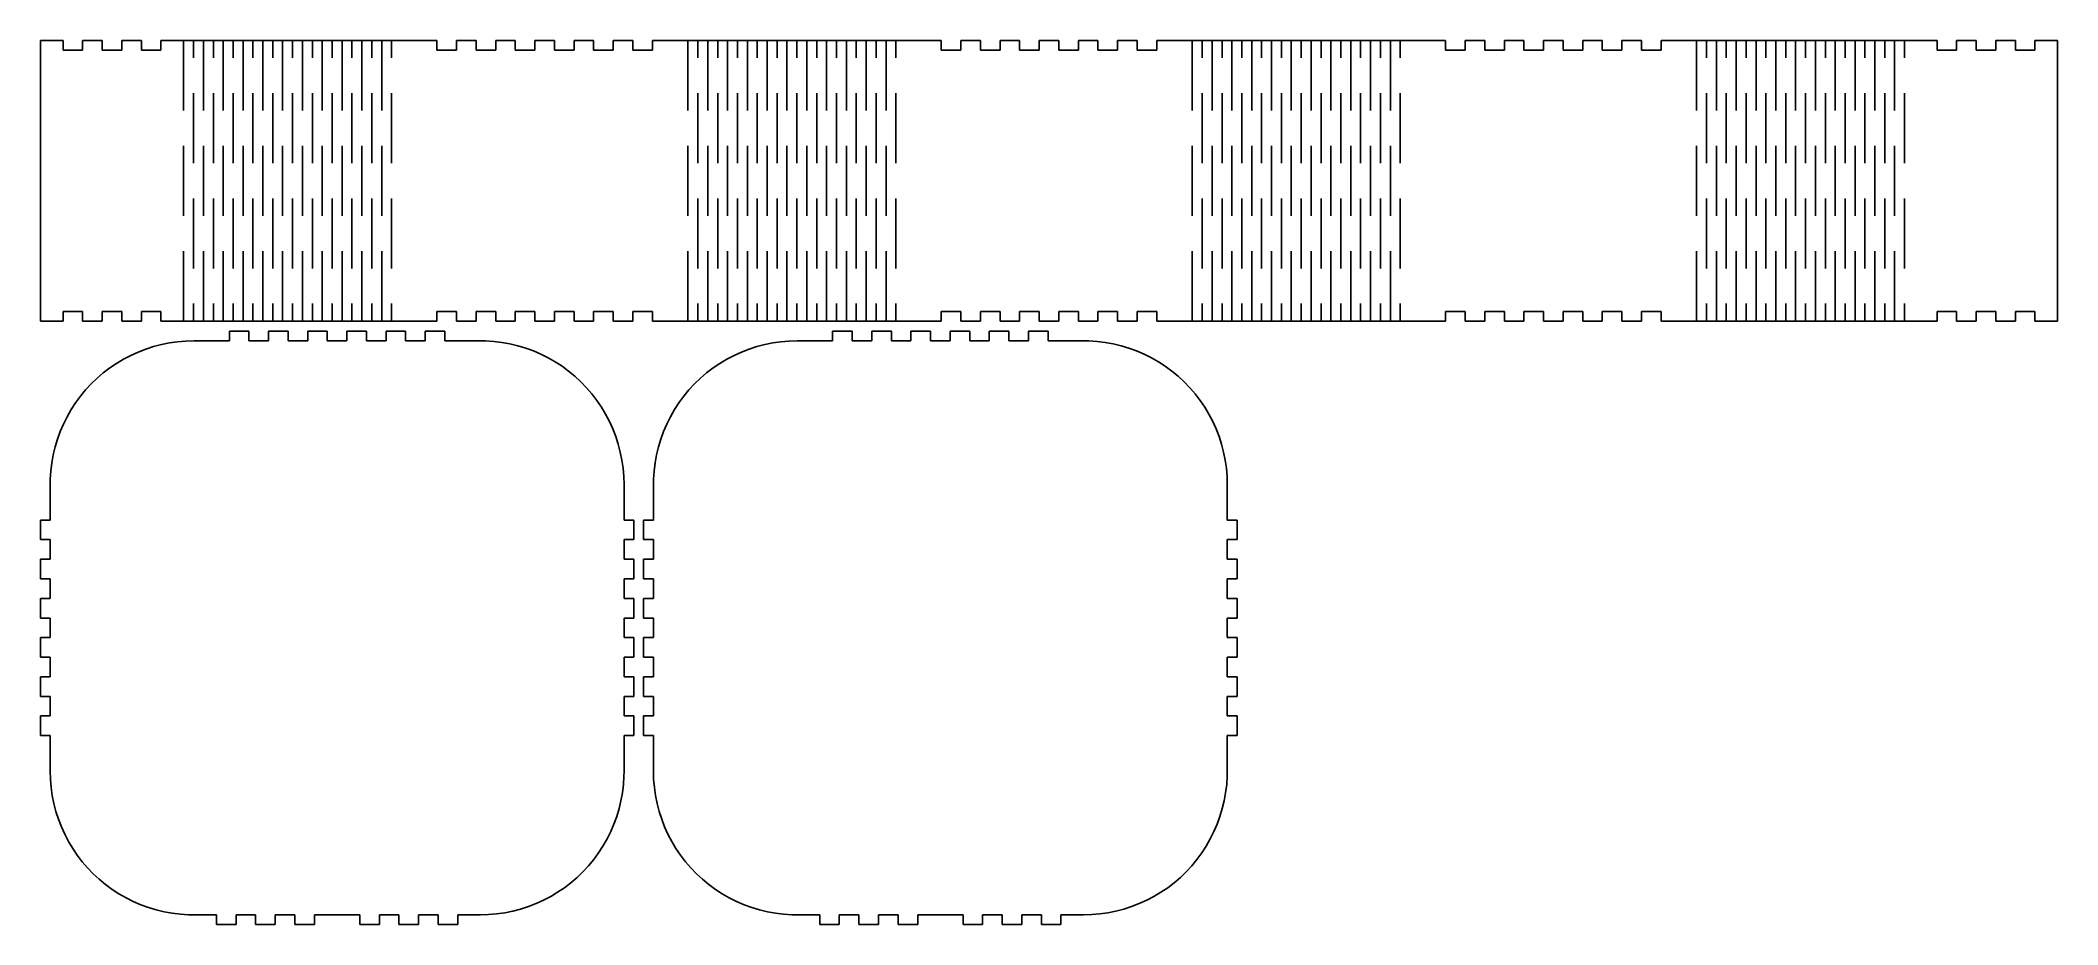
# Model space of a CAD drawing. Header units: inches. Extents: x 0 to 618, y 0 to 271.
import ezdxf

# ---------------------------------------------------------------- set-up
doc = ezdxf.new("R2010")
doc.units = ezdxf.units.IN

msp = doc.modelspace()

# ---------------------------------------------------------------- linework, layer by layer
at = {"layer": 'BOTTOM_outsideCutPath'}
for p, q in [((248.66, 181.77), (242.66, 181.77)), ((242.66, 181.77), (242.66, 178.77)), ((248.66, 178.77), (248.66, 181.77)), ((260.66, 181.77), (254.66, 181.77)), ((254.66, 181.77), (254.66, 178.77)), ((260.66, 178.77), (260.66, 181.77)), ((272.66, 181.77), (266.66, 181.77)), ((266.66, 181.77), (266.66, 178.77)), ((272.66, 178.77), (272.66, 181.77)), ((284.66, 181.77), (278.66, 181.77)), ((278.66, 181.77), (278.66, 178.77)), ((284.66, 178.77), (284.66, 181.77)), ((296.66, 181.77), (290.66, 181.77)), ((290.66, 181.77), (290.66, 178.77)), ((296.66, 178.77), (296.66, 181.77)), ((308.66, 181.77), (302.66, 181.77)), ((302.66, 181.77), (302.66, 178.77)), ((308.66, 178.77), (308.66, 181.77)), ((210.24, 173.15), (208.1, 171.86)), ((212.46, 174.31), (210.24, 173.15)), ((214.73, 175.34), (212.46, 174.31)), ((217.06, 176.24), (214.73, 175.34)), ((219.44, 177.01), (217.06, 176.24)), ((221.86, 177.64), (219.44, 177.01)), ((224.31, 178.14), (221.86, 177.64)), ((226.79, 178.49), (224.31, 178.14)), ((229.28, 178.7), (226.79, 178.49)), ((231.77, 178.77), (229.28, 178.7)), ((236.66, 178.77), (231.77, 178.77)), ((242.66, 178.77), (236.66, 178.77)), ((254.66, 178.77), (248.66, 178.77)), ((266.66, 178.77), (260.66, 178.77)), ((278.66, 178.77), (272.66, 178.77)), ((290.66, 178.77), (284.66, 178.77)), ((302.66, 178.77), (296.66, 178.77)), ((319.55, 178.77), (308.66, 178.77)), ((321.16, 178.74), (319.55, 178.77)), ((323.66, 178.58), (321.16, 178.74)), ((326.14, 178.28), (323.66, 178.58)), ((328.6, 177.83), (326.14, 178.28)), ((331.03, 177.25), (328.6, 177.83)), ((333.42, 176.53), (331.03, 177.25)), ((335.77, 175.67), (333.42, 176.53)), ((338.07, 174.69), (335.77, 175.67)), ((340.31, 173.57), (338.07, 174.69)), ((342.47, 172.33), (340.31, 173.57)), ((202.15, 167.31), (200.35, 165.57)), ((204.05, 168.94), (202.15, 167.31)), ((206.03, 170.46), (204.05, 168.94)), ((208.1, 171.86), (206.03, 170.46)), ((344.57, 170.97), (342.47, 172.33)), ((346.59, 169.49), (344.57, 170.97)), ((348.51, 167.9), (346.59, 169.49)), ((350.35, 166.2), (348.51, 167.9)), ((197.06, 161.81), (195.58, 159.8)), ((198.65, 163.74), (197.06, 161.81)), ((200.35, 165.57), (198.65, 163.74)), ((352.08, 164.4), (350.35, 166.2)), ((353.71, 162.5), (352.08, 164.4)), ((355.23, 160.52), (353.71, 162.5)), ((192.98, 155.53), (191.86, 153.29)), ((194.22, 157.7), (192.98, 155.53)), ((195.58, 159.8), (194.22, 157.7)), ((356.64, 158.45), (355.23, 160.52)), ((357.92, 156.31), (356.64, 158.45)), ((359.08, 154.09), (357.92, 156.31)), ((190.02, 148.65), (189.3, 146.26)), ((190.87, 151), (190.02, 148.65)), ((191.86, 153.29), (190.87, 151)), ((360.11, 151.82), (359.08, 154.09)), ((361.02, 149.49), (360.11, 151.82)), ((361.79, 147.11), (361.02, 149.49)), ((188.72, 143.82), (188.27, 141.36)), ((189.3, 146.26), (188.72, 143.82)), ((362.42, 144.69), (361.79, 147.11)), ((362.91, 142.24), (362.42, 144.69)), ((363.27, 139.76), (362.91, 142.24)), ((187.8, 136.39), (187.77, 134.77)), ((187.97, 138.88), (187.8, 136.39)), ((188.27, 141.36), (187.97, 138.88)), ((363.48, 137.27), (363.27, 139.76)), ((363.55, 134.77), (363.48, 137.27)), ((187.77, 134.77), (187.77, 123.89)), ((363.55, 129.89), (363.55, 134.77)), ((363.55, 123.89), (363.55, 129.89)), ((187.77, 123.89), (184.77, 123.89)), ((184.77, 123.89), (184.77, 117.89)), ((366.55, 123.89), (363.55, 123.89)), ((366.55, 117.89), (366.55, 123.89)), ((184.77, 117.89), (187.77, 117.89)), ((187.77, 117.89), (187.77, 111.89)), ((363.55, 111.89), (363.55, 117.89)), ((363.55, 117.89), (366.55, 117.89)), ((187.77, 111.89), (184.77, 111.89)), ((184.77, 111.89), (184.77, 105.89)), ((366.55, 111.89), (363.55, 111.89)), ((366.55, 105.89), (366.55, 111.89)), ((184.77, 105.89), (187.77, 105.89)), ((187.77, 105.89), (187.77, 99.89)), ((363.55, 99.89), (363.55, 105.89)), ((363.55, 105.89), (366.55, 105.89)), ((187.77, 99.89), (184.77, 99.89)), ((184.77, 99.89), (184.77, 93.89)), ((366.55, 99.89), (363.55, 99.89)), ((366.55, 93.89), (366.55, 99.89)), ((184.77, 93.89), (187.77, 93.89)), ((187.77, 93.89), (187.77, 87.89)), ((363.55, 87.89), (363.55, 93.89)), ((363.55, 93.89), (366.55, 93.89)), ((187.77, 87.89), (184.77, 87.89)), ((184.77, 87.89), (184.77, 81.89)), ((366.55, 87.89), (363.55, 87.89)), ((366.55, 81.89), (366.55, 87.89)), ((184.77, 81.89), (187.77, 81.89)), ((187.77, 81.89), (187.77, 75.89)), ((363.55, 75.89), (363.55, 81.89)), ((363.55, 81.89), (366.55, 81.89)), ((187.77, 75.89), (184.77, 75.89)), ((184.77, 75.89), (184.77, 69.89)), ((366.55, 75.89), (363.55, 75.89)), ((366.55, 69.89), (366.55, 75.89)), ((184.77, 69.89), (187.77, 69.89)), ((187.77, 69.89), (187.77, 63.89)), ((363.55, 63.89), (363.55, 69.89)), ((363.55, 69.89), (366.55, 69.89)), ((187.77, 63.89), (184.77, 63.89)), ((184.77, 63.89), (184.77, 57.89)), ((366.55, 63.89), (363.55, 63.89)), ((366.55, 57.89), (366.55, 63.89)), ((184.77, 57.89), (187.77, 57.89)), ((187.77, 57.89), (187.77, 51.89)), ((363.55, 47), (363.55, 57.89)), ((363.55, 57.89), (366.55, 57.89)), ((187.77, 51.89), (187.77, 47)), ((187.77, 47), (187.85, 44.5)), ((187.85, 44.5), (188.06, 42.01)), ((363.36, 42.89), (363.52, 45.39)), ((363.52, 45.39), (363.55, 47)), ((188.06, 42.01), (188.41, 39.54)), ((188.41, 39.54), (188.91, 37.09)), ((188.91, 37.09), (189.54, 34.67)), ((362.03, 35.52), (362.61, 37.95)), ((362.61, 37.95), (363.05, 40.41)), ((363.05, 40.41), (363.36, 42.89)), ((189.54, 34.67), (190.31, 32.29)), ((190.31, 32.29), (191.21, 29.96)), ((360.45, 30.78), (361.3, 33.13)), ((361.3, 33.13), (362.03, 35.52)), ((191.21, 29.96), (192.24, 27.68)), ((192.24, 27.68), (193.4, 25.47)), ((193.4, 25.47), (194.69, 23.32)), ((357.1, 24.07), (358.35, 26.24)), ((358.35, 26.24), (359.46, 28.48)), ((359.46, 28.48), (360.45, 30.78)), ((194.69, 23.32), (196.09, 21.26)), ((196.09, 21.26), (197.61, 19.27)), ((197.61, 19.27), (199.24, 17.38)), ((352.67, 18.04), (354.26, 19.96)), ((354.26, 19.96), (355.74, 21.98)), ((355.74, 21.98), (357.1, 24.07)), ((199.24, 17.38), (200.98, 15.58)), ((200.98, 15.58), (202.81, 13.88)), ((202.81, 13.88), (204.74, 12.29)), ((345.29, 11.32), (347.28, 12.84)), ((347.28, 12.84), (349.17, 14.47)), ((349.17, 14.47), (350.97, 16.2)), ((350.97, 16.2), (352.67, 18.04)), ((204.74, 12.29), (206.75, 10.81)), ((206.75, 10.81), (208.85, 9.44)), ((208.85, 9.44), (211.02, 8.2)), ((211.02, 8.2), (213.26, 7.09)), ((213.26, 7.09), (215.55, 6.1)), ((334.26, 5.53), (336.59, 6.43)), ((336.59, 6.43), (338.87, 7.47)), ((338.87, 7.47), (341.08, 8.63)), ((341.08, 8.63), (343.23, 9.91)), ((343.23, 9.91), (345.29, 11.32)), ((215.55, 6.1), (217.9, 5.24)), ((217.9, 5.24), (220.29, 4.52)), ((220.29, 4.52), (222.72, 3.94)), ((222.72, 3.94), (225.18, 3.5)), ((225.18, 3.5), (227.67, 3.19)), ((227.67, 3.19), (230.16, 3.03)), ((230.16, 3.03), (231.77, 3)), ((231.77, 3), (238.72, 3)), ((238.72, 3), (238.72, 0)), ((238.72, 0), (244.72, 0)), ((244.72, 0), (244.72, 3)), ((244.72, 3), (250.72, 3)), ((250.72, 3), (250.72, 0)), ((250.72, 0), (256.72, 0)), ((256.72, 0), (256.72, 3)), ((256.72, 3), (262.72, 3)), ((262.72, 3), (262.72, 0)), ((262.72, 0), (268.72, 0)), ((268.72, 0), (268.72, 3)), ((268.72, 3), (274.72, 3)), ((274.72, 3), (275.66, 3)), ((275.66, 3), (282.61, 3)), ((282.61, 3), (282.61, 0)), ((282.61, 0), (288.61, 0)), ((288.61, 0), (288.61, 3)), ((288.61, 3), (294.61, 3)), ((294.61, 3), (294.61, 0)), ((294.61, 0), (300.61, 0)), ((300.61, 0), (300.61, 3)), ((300.61, 3), (306.61, 3)), ((306.61, 3), (306.61, 0)), ((306.61, 0), (312.61, 0)), ((312.61, 0), (312.61, 3)), ((312.61, 3), (318.61, 3)), ((318.61, 3), (319.55, 3)), ((319.55, 3), (322.05, 3.07)), ((322.05, 3.07), (324.54, 3.28)), ((324.54, 3.28), (327.01, 3.64)), ((327.01, 3.64), (329.46, 4.13)), ((329.46, 4.13), (331.88, 4.76)), ((331.88, 4.76), (334.26, 5.53))]:
    msp.add_line(p, q, dxfattribs=at)
at = {"layer": 'SIDE_insideCutPath'}
for p, q in [((43.89, 249.27), (43.89, 270.77)), ((46.92, 265.4), (46.92, 270.77)), ((49.95, 249.27), (49.95, 270.77)), ((52.99, 265.4), (52.99, 270.77)), ((56.02, 249.27), (56.02, 270.77)), ((59.05, 265.4), (59.05, 270.77)), ((62.09, 249.27), (62.09, 270.77)), ((65.12, 265.4), (65.12, 270.77)), ((68.15, 249.27), (68.15, 270.77)), ((71.19, 265.4), (71.19, 270.77)), ((74.22, 249.27), (74.22, 270.77)), ((77.25, 265.4), (77.25, 270.77)), ((80.29, 249.27), (80.29, 270.77)), ((83.32, 265.4), (83.32, 270.77)), ((86.35, 249.27), (86.35, 270.77)), ((89.38, 265.4), (89.38, 270.77)), ((92.42, 249.27), (92.42, 270.77)), ((95.45, 265.4), (95.45, 270.77)), ((98.48, 249.27), (98.48, 270.77)), ((101.52, 265.4), (101.52, 270.77)), ((104.55, 249.27), (104.55, 270.77)), ((107.58, 265.4), (107.58, 270.77)), ((198.36, 249.27), (198.36, 270.77)), ((201.39, 265.4), (201.39, 270.77)), ((204.42, 249.27), (204.42, 270.77)), ((207.46, 265.4), (207.46, 270.77)), ((210.49, 249.27), (210.49, 270.77)), ((213.52, 265.4), (213.52, 270.77)), ((216.56, 249.27), (216.56, 270.77)), ((219.59, 265.4), (219.59, 270.77)), ((222.62, 249.27), (222.62, 270.77)), ((225.66, 265.4), (225.66, 270.77)), ((228.69, 249.27), (228.69, 270.77)), ((231.72, 265.4), (231.72, 270.77)), ((234.76, 249.27), (234.76, 270.77)), ((237.79, 265.4), (237.79, 270.77)), ((240.82, 249.27), (240.82, 270.77)), ((243.86, 265.4), (243.86, 270.77)), ((246.89, 249.27), (246.89, 270.77)), ((249.92, 265.4), (249.92, 270.77)), ((252.95, 249.27), (252.95, 270.77)), ((255.99, 265.4), (255.99, 270.77)), ((259.02, 249.27), (259.02, 270.77)), ((262.05, 265.4), (262.05, 270.77)), ((352.83, 249.27), (352.83, 270.77)), ((355.86, 265.4), (355.86, 270.77)), ((358.89, 249.27), (358.89, 270.77)), ((361.93, 265.4), (361.93, 270.77)), ((364.96, 249.27), (364.96, 270.77)), ((367.99, 265.4), (367.99, 270.77)), ((371.03, 249.27), (371.03, 270.77)), ((374.06, 265.4), (374.06, 270.77)), ((377.09, 249.27), (377.09, 270.77)), ((380.13, 265.4), (380.13, 270.77)), ((383.16, 249.27), (383.16, 270.77)), ((386.19, 265.4), (386.19, 270.77)), ((389.23, 249.27), (389.23, 270.77)), ((392.26, 265.4), (392.26, 270.77)), ((395.29, 249.27), (395.29, 270.77)), ((398.33, 265.4), (398.33, 270.77)), ((401.36, 249.27), (401.36, 270.77)), ((404.39, 265.4), (404.39, 270.77)), ((407.43, 249.27), (407.43, 270.77)), ((410.46, 265.4), (410.46, 270.77)), ((413.49, 249.27), (413.49, 270.77)), ((416.52, 265.4), (416.52, 270.77)), ((507.3, 249.27), (507.3, 270.77)), ((510.33, 265.4), (510.33, 270.77)), ((513.37, 249.27), (513.37, 270.77)), ((516.4, 265.4), (516.4, 270.77)), ((519.43, 249.27), (519.43, 270.77)), ((522.46, 265.4), (522.46, 270.77)), ((525.5, 249.27), (525.5, 270.77)), ((528.53, 265.4), (528.53, 270.77)), ((531.56, 249.27), (531.56, 270.77)), ((534.6, 265.4), (534.6, 270.77)), ((537.63, 249.27), (537.63, 270.77)), ((540.66, 265.4), (540.66, 270.77)), ((543.7, 249.27), (543.7, 270.77)), ((546.73, 265.4), (546.73, 270.77)), ((549.76, 249.27), (549.76, 270.77)), ((552.8, 265.4), (552.8, 270.77)), ((555.83, 249.27), (555.83, 270.77)), ((558.86, 265.4), (558.86, 270.77)), ((561.9, 249.27), (561.9, 270.77)), ((564.93, 265.4), (564.93, 270.77)), ((567.96, 249.27), (567.96, 270.77)), ((571, 265.4), (571, 270.77)), ((46.92, 233.15), (46.92, 254.65)), ((52.99, 233.15), (52.99, 254.65)), ((59.05, 233.15), (59.05, 254.65)), ((65.12, 233.15), (65.12, 254.65)), ((71.19, 233.15), (71.19, 254.65)), ((77.25, 233.15), (77.25, 254.65)), ((83.32, 233.15), (83.32, 254.65)), ((89.38, 233.15), (89.38, 254.65)), ((95.45, 233.15), (95.45, 254.65)), ((101.52, 233.15), (101.52, 254.65)), ((107.58, 233.15), (107.58, 254.65)), ((201.39, 233.15), (201.39, 254.65)), ((207.46, 233.15), (207.46, 254.65)), ((213.52, 233.15), (213.52, 254.65)), ((219.59, 233.15), (219.59, 254.65)), ((225.66, 233.15), (225.66, 254.65)), ((231.72, 233.15), (231.72, 254.65)), ((237.79, 233.15), (237.79, 254.65)), ((243.86, 233.15), (243.86, 254.65)), ((249.92, 233.15), (249.92, 254.65)), ((255.99, 233.15), (255.99, 254.65)), ((262.05, 233.15), (262.05, 254.65)), ((355.86, 233.15), (355.86, 254.65)), ((361.93, 233.15), (361.93, 254.65)), ((367.99, 233.15), (367.99, 254.65)), ((374.06, 233.15), (374.06, 254.65)), ((380.13, 233.15), (380.13, 254.65)), ((386.19, 233.15), (386.19, 254.65)), ((392.26, 233.15), (392.26, 254.65)), ((398.33, 233.15), (398.33, 254.65)), ((404.39, 233.15), (404.39, 254.65)), ((410.46, 233.15), (410.46, 254.65)), ((416.52, 233.15), (416.52, 254.65)), ((510.33, 233.15), (510.33, 254.65)), ((516.4, 233.15), (516.4, 254.65)), ((522.46, 233.15), (522.46, 254.65)), ((528.53, 233.15), (528.53, 254.65)), ((534.6, 233.15), (534.6, 254.65)), ((540.66, 233.15), (540.66, 254.65)), ((546.73, 233.15), (546.73, 254.65)), ((552.8, 233.15), (552.8, 254.65)), ((558.86, 233.15), (558.86, 254.65)), ((564.93, 233.15), (564.93, 254.65)), ((571, 233.15), (571, 254.65)), ((43.89, 217.02), (43.89, 238.52)), ((49.95, 217.02), (49.95, 238.52)), ((56.02, 217.02), (56.02, 238.52)), ((62.09, 217.02), (62.09, 238.52)), ((68.15, 217.02), (68.15, 238.52)), ((74.22, 217.02), (74.22, 238.52)), ((80.29, 217.02), (80.29, 238.52)), ((86.35, 217.02), (86.35, 238.52)), ((92.42, 217.02), (92.42, 238.52)), ((98.48, 217.02), (98.48, 238.52)), ((104.55, 217.02), (104.55, 238.52)), ((198.36, 217.02), (198.36, 238.52)), ((204.42, 217.02), (204.42, 238.52)), ((210.49, 217.02), (210.49, 238.52)), ((216.56, 217.02), (216.56, 238.52)), ((222.62, 217.02), (222.62, 238.52)), ((228.69, 217.02), (228.69, 238.52)), ((234.76, 217.02), (234.76, 238.52)), ((240.82, 217.02), (240.82, 238.52)), ((246.89, 217.02), (246.89, 238.52)), ((252.95, 217.02), (252.95, 238.52)), ((259.02, 217.02), (259.02, 238.52)), ((352.83, 217.02), (352.83, 238.52)), ((358.89, 217.02), (358.89, 238.52)), ((364.96, 217.02), (364.96, 238.52)), ((371.03, 217.02), (371.03, 238.52)), ((377.09, 217.02), (377.09, 238.52)), ((383.16, 217.02), (383.16, 238.52)), ((389.23, 217.02), (389.23, 238.52)), ((395.29, 217.02), (395.29, 238.52)), ((401.36, 217.02), (401.36, 238.52)), ((407.43, 217.02), (407.43, 238.52)), ((413.49, 217.02), (413.49, 238.52)), ((507.3, 217.02), (507.3, 238.52)), ((513.37, 217.02), (513.37, 238.52)), ((519.43, 217.02), (519.43, 238.52)), ((525.5, 217.02), (525.5, 238.52)), ((531.56, 217.02), (531.56, 238.52)), ((537.63, 217.02), (537.63, 238.52)), ((543.7, 217.02), (543.7, 238.52)), ((549.76, 217.02), (549.76, 238.52)), ((555.83, 217.02), (555.83, 238.52)), ((561.9, 217.02), (561.9, 238.52)), ((567.96, 217.02), (567.96, 238.52)), ((46.92, 200.9), (46.92, 222.4)), ((52.99, 200.9), (52.99, 222.4)), ((59.05, 200.9), (59.05, 222.4)), ((65.12, 200.9), (65.12, 222.4)), ((71.19, 200.9), (71.19, 222.4)), ((77.25, 200.9), (77.25, 222.4)), ((83.32, 200.9), (83.32, 222.4)), ((89.38, 200.9), (89.38, 222.4)), ((95.45, 200.9), (95.45, 222.4)), ((101.52, 200.9), (101.52, 222.4)), ((107.58, 200.9), (107.58, 222.4)), ((201.39, 200.9), (201.39, 222.4)), ((207.46, 200.9), (207.46, 222.4)), ((213.52, 200.9), (213.52, 222.4)), ((219.59, 200.9), (219.59, 222.4)), ((225.66, 200.9), (225.66, 222.4)), ((231.72, 200.9), (231.72, 222.4)), ((237.79, 200.9), (237.79, 222.4)), ((243.86, 200.9), (243.86, 222.4)), ((249.92, 200.9), (249.92, 222.4)), ((255.99, 200.9), (255.99, 222.4)), ((262.05, 200.9), (262.05, 222.4)), ((355.86, 200.9), (355.86, 222.4)), ((361.93, 200.9), (361.93, 222.4)), ((367.99, 200.9), (367.99, 222.4)), ((374.06, 200.9), (374.06, 222.4)), ((380.13, 200.9), (380.13, 222.4)), ((386.19, 200.9), (386.19, 222.4)), ((392.26, 200.9), (392.26, 222.4)), ((398.33, 200.9), (398.33, 222.4)), ((404.39, 200.9), (404.39, 222.4)), ((410.46, 200.9), (410.46, 222.4)), ((416.52, 200.9), (416.52, 222.4)), ((510.33, 200.9), (510.33, 222.4)), ((516.4, 200.9), (516.4, 222.4)), ((522.46, 200.9), (522.46, 222.4)), ((528.53, 200.9), (528.53, 222.4)), ((534.6, 200.9), (534.6, 222.4)), ((540.66, 200.9), (540.66, 222.4)), ((546.73, 200.9), (546.73, 222.4)), ((552.8, 200.9), (552.8, 222.4)), ((558.86, 200.9), (558.86, 222.4)), ((564.93, 200.9), (564.93, 222.4)), ((571, 200.9), (571, 222.4)), ((43.89, 184.77), (43.89, 206.27)), ((49.95, 184.77), (49.95, 206.27)), ((56.02, 184.77), (56.02, 206.27)), ((62.09, 184.77), (62.09, 206.27)), ((68.15, 184.77), (68.15, 206.27)), ((74.22, 184.77), (74.22, 206.27)), ((80.29, 184.77), (80.29, 206.27)), ((86.35, 184.77), (86.35, 206.27)), ((92.42, 184.77), (92.42, 206.27)), ((98.48, 184.77), (98.48, 206.27)), ((104.55, 184.77), (104.55, 206.27)), ((198.36, 184.77), (198.36, 206.27)), ((204.42, 184.77), (204.42, 206.27)), ((210.49, 184.77), (210.49, 206.27)), ((216.56, 184.77), (216.56, 206.27)), ((222.62, 184.77), (222.62, 206.27)), ((228.69, 184.77), (228.69, 206.27)), ((234.76, 184.77), (234.76, 206.27)), ((240.82, 184.77), (240.82, 206.27)), ((246.89, 184.77), (246.89, 206.27)), ((252.95, 184.77), (252.95, 206.27)), ((259.02, 184.77), (259.02, 206.27)), ((352.83, 184.77), (352.83, 206.27)), ((358.89, 184.77), (358.89, 206.27)), ((364.96, 184.77), (364.96, 206.27)), ((371.03, 184.77), (371.03, 206.27)), ((377.09, 184.77), (377.09, 206.27)), ((383.16, 184.77), (383.16, 206.27)), ((389.23, 184.77), (389.23, 206.27)), ((395.29, 184.77), (395.29, 206.27)), ((401.36, 184.77), (401.36, 206.27)), ((407.43, 184.77), (407.43, 206.27)), ((413.49, 184.77), (413.49, 206.27)), ((507.3, 184.77), (507.3, 206.27)), ((513.37, 184.77), (513.37, 206.27)), ((519.43, 184.77), (519.43, 206.27)), ((525.5, 184.77), (525.5, 206.27)), ((531.56, 184.77), (531.56, 206.27)), ((537.63, 184.77), (537.63, 206.27)), ((543.7, 184.77), (543.7, 206.27)), ((549.76, 184.77), (549.76, 206.27)), ((555.83, 184.77), (555.83, 206.27)), ((561.9, 184.77), (561.9, 206.27)), ((567.96, 184.77), (567.96, 206.27)), ((46.92, 184.77), (46.92, 190.15)), ((52.99, 184.77), (52.99, 190.15)), ((59.05, 184.77), (59.05, 190.15)), ((65.12, 184.77), (65.12, 190.15)), ((71.19, 184.77), (71.19, 190.15)), ((77.25, 184.77), (77.25, 190.15)), ((83.32, 184.77), (83.32, 190.15)), ((89.38, 184.77), (89.38, 190.15)), ((95.45, 184.77), (95.45, 190.15)), ((101.52, 184.77), (101.52, 190.15)), ((107.58, 184.77), (107.58, 190.15)), ((201.39, 184.77), (201.39, 190.15)), ((207.46, 184.77), (207.46, 190.15)), ((213.52, 184.77), (213.52, 190.15)), ((219.59, 184.77), (219.59, 190.15)), ((225.66, 184.77), (225.66, 190.15)), ((231.72, 184.77), (231.72, 190.15)), ((237.79, 184.77), (237.79, 190.15)), ((243.86, 184.77), (243.86, 190.15)), ((249.92, 184.77), (249.92, 190.15)), ((255.99, 184.77), (255.99, 190.15)), ((262.05, 184.77), (262.05, 190.15)), ((355.86, 184.77), (355.86, 190.15)), ((361.93, 184.77), (361.93, 190.15)), ((367.99, 184.77), (367.99, 190.15)), ((374.06, 184.77), (374.06, 190.15)), ((380.13, 184.77), (380.13, 190.15)), ((386.19, 184.77), (386.19, 190.15)), ((392.26, 184.77), (392.26, 190.15)), ((398.33, 184.77), (398.33, 190.15)), ((404.39, 184.77), (404.39, 190.15)), ((410.46, 184.77), (410.46, 190.15)), ((416.52, 184.77), (416.52, 190.15)), ((510.33, 184.77), (510.33, 190.15)), ((516.4, 184.77), (516.4, 190.15)), ((522.46, 184.77), (522.46, 190.15)), ((528.53, 184.77), (528.53, 190.15)), ((534.6, 184.77), (534.6, 190.15)), ((540.66, 184.77), (540.66, 190.15)), ((546.73, 184.77), (546.73, 190.15)), ((552.8, 184.77), (552.8, 190.15)), ((558.86, 184.77), (558.86, 190.15)), ((564.93, 184.77), (564.93, 190.15)), ((571, 184.77), (571, 190.15))]:
    msp.add_line(p, q, dxfattribs=at)
at = {"layer": 'SIDE_outsideCutPath'}
for p, q in [((0, 270.77), (0, 184.77)), ((0.94, 270.77), (0, 270.77)), ((6.94, 270.77), (0.94, 270.77)), ((6.94, 267.77), (6.94, 270.77)), ((12.94, 267.77), (6.94, 267.77)), ((18.94, 270.77), (12.94, 270.77)), ((12.94, 270.77), (12.94, 267.77)), ((18.94, 267.77), (18.94, 270.77)), ((24.94, 267.77), (18.94, 267.77)), ((30.94, 270.77), (24.94, 270.77)), ((24.94, 270.77), (24.94, 267.77)), ((30.94, 267.77), (30.94, 270.77)), ((36.94, 267.77), (30.94, 267.77)), ((43.89, 270.77), (36.94, 270.77)), ((36.94, 270.77), (36.94, 267.77)), ((110.58, 270.77), (43.89, 270.77)), ((115.47, 270.77), (110.58, 270.77)), ((121.47, 270.77), (115.47, 270.77)), ((121.47, 267.77), (121.47, 270.77)), ((127.47, 267.77), (121.47, 267.77)), ((133.47, 270.77), (127.47, 270.77)), ((127.47, 270.77), (127.47, 267.77)), ((133.47, 267.77), (133.47, 270.77)), ((139.47, 267.77), (133.47, 267.77)), ((145.47, 270.77), (139.47, 270.77)), ((139.47, 270.77), (139.47, 267.77)), ((145.47, 267.77), (145.47, 270.77)), ((151.47, 267.77), (145.47, 267.77)), ((157.47, 270.77), (151.47, 270.77)), ((151.47, 270.77), (151.47, 267.77)), ((157.47, 267.77), (157.47, 270.77)), ((163.47, 267.77), (157.47, 267.77)), ((169.47, 270.77), (163.47, 270.77)), ((163.47, 270.77), (163.47, 267.77)), ((169.47, 267.77), (169.47, 270.77)), ((175.47, 267.77), (169.47, 267.77)), ((181.47, 270.77), (175.47, 270.77)), ((175.47, 270.77), (175.47, 267.77)), ((181.47, 267.77), (181.47, 270.77)), ((187.47, 267.77), (181.47, 267.77)), ((198.36, 270.77), (187.47, 270.77)), ((187.47, 270.77), (187.47, 267.77)), ((265.05, 270.77), (198.36, 270.77)), ((269.94, 270.77), (265.05, 270.77)), ((275.94, 270.77), (269.94, 270.77)), ((275.94, 267.77), (275.94, 270.77)), ((281.94, 267.77), (275.94, 267.77)), ((287.94, 270.77), (281.94, 270.77)), ((281.94, 270.77), (281.94, 267.77)), ((287.94, 267.77), (287.94, 270.77)), ((293.94, 267.77), (287.94, 267.77)), ((299.94, 270.77), (293.94, 270.77)), ((293.94, 270.77), (293.94, 267.77)), ((299.94, 267.77), (299.94, 270.77)), ((305.94, 267.77), (299.94, 267.77)), ((311.94, 270.77), (305.94, 270.77)), ((305.94, 270.77), (305.94, 267.77)), ((311.94, 267.77), (311.94, 270.77)), ((317.94, 267.77), (311.94, 267.77)), ((323.94, 270.77), (317.94, 270.77)), ((317.94, 270.77), (317.94, 267.77)), ((323.94, 267.77), (323.94, 270.77)), ((329.94, 267.77), (323.94, 267.77)), ((335.94, 270.77), (329.94, 270.77)), ((329.94, 270.77), (329.94, 267.77)), ((335.94, 267.77), (335.94, 270.77)), ((341.94, 267.77), (335.94, 267.77)), ((352.83, 270.77), (341.94, 270.77)), ((341.94, 270.77), (341.94, 267.77)), ((419.52, 270.77), (352.83, 270.77)), ((424.41, 270.77), (419.52, 270.77)), ((430.41, 270.77), (424.41, 270.77)), ((430.41, 267.77), (430.41, 270.77)), ((436.41, 267.77), (430.41, 267.77)), ((442.41, 270.77), (436.41, 270.77)), ((436.41, 270.77), (436.41, 267.77)), ((442.41, 267.77), (442.41, 270.77)), ((448.41, 267.77), (442.41, 267.77)), ((454.41, 270.77), (448.41, 270.77)), ((448.41, 270.77), (448.41, 267.77)), ((454.41, 267.77), (454.41, 270.77)), ((460.41, 267.77), (454.41, 267.77)), ((466.41, 270.77), (460.41, 270.77)), ((460.41, 270.77), (460.41, 267.77)), ((466.41, 267.77), (466.41, 270.77)), ((472.41, 267.77), (466.41, 267.77)), ((478.41, 270.77), (472.41, 270.77)), ((472.41, 270.77), (472.41, 267.77)), ((478.41, 267.77), (478.41, 270.77)), ((484.41, 267.77), (478.41, 267.77)), ((490.41, 270.77), (484.41, 270.77)), ((484.41, 270.77), (484.41, 267.77)), ((490.41, 267.77), (490.41, 270.77)), ((496.41, 267.77), (490.41, 267.77)), ((507.3, 270.77), (496.41, 270.77)), ((496.41, 270.77), (496.41, 267.77)), ((574, 270.77), (507.3, 270.77)), ((574.94, 270.77), (574, 270.77)), ((580.94, 270.77), (574.94, 270.77)), ((580.94, 267.77), (580.94, 270.77)), ((586.94, 267.77), (580.94, 267.77)), ((592.94, 270.77), (586.94, 270.77)), ((586.94, 270.77), (586.94, 267.77)), ((592.94, 267.77), (592.94, 270.77)), ((598.94, 267.77), (592.94, 267.77)), ((604.94, 270.77), (598.94, 270.77)), ((598.94, 270.77), (598.94, 267.77)), ((604.94, 267.77), (604.94, 270.77)), ((610.94, 267.77), (604.94, 267.77)), ((617.88, 270.77), (610.94, 270.77)), ((610.94, 270.77), (610.94, 267.77)), ((617.88, 184.77), (617.88, 270.77)), ((6.94, 184.77), (6.94, 187.77)), ((6.94, 187.77), (12.94, 187.77)), ((12.94, 187.77), (12.94, 184.77)), ((18.94, 184.77), (18.94, 187.77)), ((18.94, 187.77), (24.94, 187.77)), ((24.94, 187.77), (24.94, 184.77)), ((30.94, 184.77), (30.94, 187.77)), ((30.94, 187.77), (36.94, 187.77)), ((36.94, 187.77), (36.94, 184.77)), ((121.47, 184.77), (121.47, 187.77)), ((121.47, 187.77), (127.47, 187.77)), ((127.47, 187.77), (127.47, 184.77)), ((133.47, 184.77), (133.47, 187.77)), ((133.47, 187.77), (139.47, 187.77)), ((139.47, 187.77), (139.47, 184.77)), ((145.47, 184.77), (145.47, 187.77)), ((145.47, 187.77), (151.47, 187.77)), ((151.47, 187.77), (151.47, 184.77)), ((157.47, 184.77), (157.47, 187.77)), ((157.47, 187.77), (163.47, 187.77)), ((163.47, 187.77), (163.47, 184.77)), ((169.47, 184.77), (169.47, 187.77)), ((169.47, 187.77), (175.47, 187.77)), ((175.47, 187.77), (175.47, 184.77)), ((181.47, 184.77), (181.47, 187.77)), ((181.47, 187.77), (187.47, 187.77)), ((187.47, 187.77), (187.47, 184.77)), ((275.94, 184.77), (275.94, 187.77)), ((275.94, 187.77), (281.94, 187.77)), ((281.94, 187.77), (281.94, 184.77)), ((287.94, 184.77), (287.94, 187.77)), ((287.94, 187.77), (293.94, 187.77)), ((293.94, 187.77), (293.94, 184.77)), ((299.94, 184.77), (299.94, 187.77)), ((299.94, 187.77), (305.94, 187.77)), ((305.94, 187.77), (305.94, 184.77)), ((311.94, 184.77), (311.94, 187.77)), ((311.94, 187.77), (317.94, 187.77)), ((317.94, 187.77), (317.94, 184.77)), ((323.94, 184.77), (323.94, 187.77)), ((323.94, 187.77), (329.94, 187.77)), ((329.94, 187.77), (329.94, 184.77)), ((335.94, 184.77), (335.94, 187.77)), ((335.94, 187.77), (341.94, 187.77)), ((341.94, 187.77), (341.94, 184.77)), ((430.41, 184.77), (430.41, 187.77)), ((430.41, 187.77), (436.41, 187.77)), ((436.41, 187.77), (436.41, 184.77)), ((442.41, 184.77), (442.41, 187.77)), ((442.41, 187.77), (448.41, 187.77)), ((448.41, 187.77), (448.41, 184.77)), ((454.41, 184.77), (454.41, 187.77)), ((454.41, 187.77), (460.41, 187.77)), ((460.41, 187.77), (460.41, 184.77)), ((466.41, 184.77), (466.41, 187.77)), ((466.41, 187.77), (472.41, 187.77)), ((472.41, 187.77), (472.41, 184.77)), ((478.41, 184.77), (478.41, 187.77)), ((478.41, 187.77), (484.41, 187.77)), ((484.41, 187.77), (484.41, 184.77)), ((490.41, 184.77), (490.41, 187.77)), ((490.41, 187.77), (496.41, 187.77)), ((496.41, 187.77), (496.41, 184.77)), ((580.94, 184.77), (580.94, 187.77)), ((580.94, 187.77), (586.94, 187.77)), ((586.94, 187.77), (586.94, 184.77)), ((592.94, 184.77), (592.94, 187.77)), ((592.94, 187.77), (598.94, 187.77)), ((598.94, 187.77), (598.94, 184.77)), ((604.94, 184.77), (604.94, 187.77)), ((604.94, 187.77), (610.94, 187.77)), ((610.94, 187.77), (610.94, 184.77)), ((0, 184.77), (6.94, 184.77)), ((12.94, 184.77), (18.94, 184.77)), ((24.94, 184.77), (30.94, 184.77)), ((36.94, 184.77), (42.94, 184.77)), ((42.94, 184.77), (43.89, 184.77)), ((43.89, 184.77), (110.58, 184.77)), ((110.58, 184.77), (121.47, 184.77)), ((127.47, 184.77), (133.47, 184.77)), ((139.47, 184.77), (145.47, 184.77)), ((151.47, 184.77), (157.47, 184.77)), ((163.47, 184.77), (169.47, 184.77)), ((175.47, 184.77), (181.47, 184.77)), ((187.47, 184.77), (193.47, 184.77)), ((193.47, 184.77), (198.36, 184.77)), ((198.36, 184.77), (265.05, 184.77)), ((265.05, 184.77), (275.94, 184.77)), ((281.94, 184.77), (287.94, 184.77)), ((293.94, 184.77), (299.94, 184.77)), ((305.94, 184.77), (311.94, 184.77)), ((317.94, 184.77), (323.94, 184.77)), ((329.94, 184.77), (335.94, 184.77)), ((341.94, 184.77), (347.94, 184.77)), ((347.94, 184.77), (352.83, 184.77)), ((352.83, 184.77), (419.52, 184.77)), ((419.52, 184.77), (430.41, 184.77)), ((436.41, 184.77), (442.41, 184.77)), ((448.41, 184.77), (454.41, 184.77)), ((460.41, 184.77), (466.41, 184.77)), ((472.41, 184.77), (478.41, 184.77)), ((484.41, 184.77), (490.41, 184.77)), ((496.41, 184.77), (502.41, 184.77)), ((502.41, 184.77), (507.3, 184.77)), ((507.3, 184.77), (574, 184.77)), ((574, 184.77), (580.94, 184.77)), ((586.94, 184.77), (592.94, 184.77)), ((598.94, 184.77), (604.94, 184.77)), ((610.94, 184.77), (616.94, 184.77)), ((616.94, 184.77), (617.88, 184.77))]:
    msp.add_line(p, q, dxfattribs=at)
at = {"layer": 'TOP_outsideCutPath'}
for p, q in [((63.89, 181.77), (57.89, 181.77)), ((57.89, 181.77), (57.89, 178.77)), ((63.89, 178.77), (63.89, 181.77)), ((75.89, 181.77), (69.89, 181.77)), ((69.89, 181.77), (69.89, 178.77)), ((75.89, 178.77), (75.89, 181.77)), ((87.89, 181.77), (81.89, 181.77)), ((81.89, 181.77), (81.89, 178.77)), ((87.89, 178.77), (87.89, 181.77)), ((99.89, 181.77), (93.89, 181.77)), ((93.89, 181.77), (93.89, 178.77)), ((99.89, 178.77), (99.89, 181.77)), ((111.89, 181.77), (105.89, 181.77)), ((105.89, 181.77), (105.89, 178.77)), ((111.89, 178.77), (111.89, 181.77)), ((123.89, 181.77), (117.89, 181.77)), ((117.89, 181.77), (117.89, 178.77)), ((123.89, 178.77), (123.89, 181.77)), ((25.47, 173.15), (23.32, 171.86)), ((27.68, 174.31), (25.47, 173.15)), ((29.96, 175.34), (27.68, 174.31)), ((32.29, 176.24), (29.96, 175.34)), ((34.67, 177.01), (32.29, 176.24)), ((37.09, 177.64), (34.67, 177.01)), ((39.54, 178.14), (37.09, 177.64)), ((42.01, 178.49), (39.54, 178.14)), ((44.5, 178.7), (42.01, 178.49)), ((47, 178.77), (44.5, 178.7)), ((51.89, 178.77), (47, 178.77)), ((57.89, 178.77), (51.89, 178.77)), ((69.89, 178.77), (63.89, 178.77)), ((81.89, 178.77), (75.89, 178.77)), ((93.89, 178.77), (87.89, 178.77)), ((105.89, 178.77), (99.89, 178.77)), ((117.89, 178.77), (111.89, 178.77)), ((134.77, 178.77), (123.89, 178.77)), ((136.39, 178.74), (134.77, 178.77)), ((138.88, 178.58), (136.39, 178.74)), ((141.36, 178.28), (138.88, 178.58)), ((143.82, 177.83), (141.36, 178.28)), ((146.26, 177.25), (143.82, 177.83)), ((148.65, 176.53), (146.26, 177.25)), ((151, 175.67), (148.65, 176.53)), ((153.29, 174.69), (151, 175.67)), ((155.53, 173.57), (153.29, 174.69)), ((157.7, 172.33), (155.53, 173.57)), ((17.38, 167.31), (15.58, 165.57)), ((19.27, 168.94), (17.38, 167.31)), ((21.26, 170.46), (19.27, 168.94)), ((23.32, 171.86), (21.26, 170.46)), ((159.8, 170.97), (157.7, 172.33)), ((161.81, 169.49), (159.8, 170.97)), ((163.74, 167.9), (161.81, 169.49)), ((165.57, 166.2), (163.74, 167.9)), ((12.29, 161.81), (10.81, 159.8)), ((13.88, 163.74), (12.29, 161.81)), ((15.58, 165.57), (13.88, 163.74)), ((167.31, 164.4), (165.57, 166.2)), ((168.94, 162.5), (167.31, 164.4)), ((170.46, 160.52), (168.94, 162.5)), ((8.2, 155.53), (7.09, 153.29)), ((9.44, 157.7), (8.2, 155.53)), ((10.81, 159.8), (9.44, 157.7)), ((171.86, 158.45), (170.46, 160.52)), ((173.15, 156.31), (171.86, 158.45)), ((174.31, 154.09), (173.15, 156.31)), ((5.24, 148.65), (4.52, 146.26)), ((6.1, 151), (5.24, 148.65)), ((7.09, 153.29), (6.1, 151)), ((175.34, 151.82), (174.31, 154.09)), ((176.24, 149.49), (175.34, 151.82)), ((177.01, 147.11), (176.24, 149.49)), ((3.94, 143.82), (3.5, 141.36)), ((4.52, 146.26), (3.94, 143.82)), ((177.64, 144.69), (177.01, 147.11)), ((178.14, 142.24), (177.64, 144.69)), ((178.49, 139.76), (178.14, 142.24)), ((3.03, 136.39), (3, 134.77)), ((3.19, 138.88), (3.03, 136.39)), ((3.5, 141.36), (3.19, 138.88)), ((178.7, 137.27), (178.49, 139.76)), ((178.77, 134.77), (178.7, 137.27)), ((3, 134.77), (3, 123.89)), ((178.77, 129.89), (178.77, 134.77)), ((178.77, 123.89), (178.77, 129.89)), ((3, 123.89), (0, 123.89)), ((0, 123.89), (0, 117.89)), ((181.77, 123.89), (178.77, 123.89)), ((181.77, 117.89), (181.77, 123.89)), ((0, 117.89), (3, 117.89)), ((3, 117.89), (3, 111.89)), ((178.77, 111.89), (178.77, 117.89)), ((178.77, 117.89), (181.77, 117.89)), ((3, 111.89), (0, 111.89)), ((0, 111.89), (0, 105.89)), ((181.77, 111.89), (178.77, 111.89)), ((181.77, 105.89), (181.77, 111.89)), ((0, 105.89), (3, 105.89)), ((3, 105.89), (3, 99.89)), ((178.77, 99.89), (178.77, 105.89)), ((178.77, 105.89), (181.77, 105.89)), ((3, 99.89), (0, 99.89)), ((0, 99.89), (0, 93.89)), ((181.77, 99.89), (178.77, 99.89)), ((181.77, 93.89), (181.77, 99.89)), ((0, 93.89), (3, 93.89)), ((3, 93.89), (3, 87.89)), ((178.77, 87.89), (178.77, 93.89)), ((178.77, 93.89), (181.77, 93.89)), ((3, 87.89), (0, 87.89)), ((0, 87.89), (0, 81.89)), ((181.77, 87.89), (178.77, 87.89)), ((181.77, 81.89), (181.77, 87.89)), ((0, 81.89), (3, 81.89)), ((3, 81.89), (3, 75.89)), ((178.77, 75.89), (178.77, 81.89)), ((178.77, 81.89), (181.77, 81.89)), ((3, 75.89), (0, 75.89)), ((0, 75.89), (0, 69.89)), ((181.77, 75.89), (178.77, 75.89)), ((181.77, 69.89), (181.77, 75.89)), ((0, 69.89), (3, 69.89)), ((3, 69.89), (3, 63.89)), ((178.77, 63.89), (178.77, 69.89)), ((178.77, 69.89), (181.77, 69.89)), ((3, 63.89), (0, 63.89)), ((0, 63.89), (0, 57.89)), ((181.77, 63.89), (178.77, 63.89)), ((181.77, 57.89), (181.77, 63.89)), ((0, 57.89), (3, 57.89)), ((3, 57.89), (3, 51.89)), ((178.77, 47), (178.77, 57.89)), ((178.77, 57.89), (181.77, 57.89)), ((3, 51.89), (3, 47)), ((3, 47), (3.07, 44.5)), ((3.07, 44.5), (3.28, 42.01)), ((178.58, 42.89), (178.74, 45.39)), ((178.74, 45.39), (178.77, 47)), ((3.28, 42.01), (3.64, 39.54)), ((3.64, 39.54), (4.13, 37.09)), ((4.13, 37.09), (4.76, 34.67)), ((177.25, 35.52), (177.83, 37.95)), ((177.83, 37.95), (178.28, 40.41)), ((178.28, 40.41), (178.58, 42.89)), ((4.76, 34.67), (5.53, 32.29)), ((5.53, 32.29), (6.43, 29.96)), ((175.67, 30.78), (176.53, 33.13)), ((176.53, 33.13), (177.25, 35.52)), ((6.43, 29.96), (7.47, 27.68)), ((7.47, 27.68), (8.63, 25.47)), ((8.63, 25.47), (9.91, 23.32)), ((172.33, 24.07), (173.57, 26.24)), ((173.57, 26.24), (174.69, 28.48)), ((174.69, 28.48), (175.67, 30.78)), ((9.91, 23.32), (11.32, 21.26)), ((11.32, 21.26), (12.84, 19.27)), ((12.84, 19.27), (14.47, 17.38)), ((167.9, 18.04), (169.49, 19.96)), ((169.49, 19.96), (170.97, 21.98)), ((170.97, 21.98), (172.33, 24.07)), ((14.47, 17.38), (16.2, 15.58)), ((16.2, 15.58), (18.04, 13.88)), ((18.04, 13.88), (19.96, 12.29)), ((160.52, 11.32), (162.5, 12.84)), ((162.5, 12.84), (164.4, 14.47)), ((164.4, 14.47), (166.2, 16.2)), ((166.2, 16.2), (167.9, 18.04)), ((19.96, 12.29), (21.98, 10.81)), ((21.98, 10.81), (24.07, 9.44)), ((24.07, 9.44), (26.24, 8.2)), ((26.24, 8.2), (28.48, 7.09)), ((28.48, 7.09), (30.78, 6.1)), ((149.49, 5.53), (151.82, 6.43)), ((151.82, 6.43), (154.09, 7.47)), ((154.09, 7.47), (156.31, 8.63)), ((156.31, 8.63), (158.45, 9.91)), ((158.45, 9.91), (160.52, 11.32)), ((30.78, 6.1), (33.13, 5.24)), ((33.13, 5.24), (35.52, 4.52)), ((35.52, 4.52), (37.95, 3.94)), ((37.95, 3.94), (40.41, 3.5)), ((40.41, 3.5), (42.89, 3.19)), ((42.89, 3.19), (45.39, 3.03)), ((45.39, 3.03), (47, 3)), ((47, 3), (53.94, 3)), ((53.94, 3), (53.94, 0)), ((53.94, 0), (59.94, 0)), ((59.94, 0), (59.94, 3)), ((59.94, 3), (65.94, 3)), ((65.94, 3), (65.94, 0)), ((65.94, 0), (71.94, 0)), ((71.94, 0), (71.94, 3)), ((71.94, 3), (77.94, 3)), ((77.94, 3), (77.94, 0)), ((77.94, 0), (83.94, 0)), ((83.94, 0), (83.94, 3)), ((83.94, 3), (89.94, 3)), ((89.94, 3), (90.89, 3)), ((90.89, 3), (97.83, 3)), ((97.83, 3), (97.83, 0)), ((97.83, 0), (103.83, 0)), ((103.83, 0), (103.83, 3)), ((103.83, 3), (109.83, 3)), ((109.83, 3), (109.83, 0)), ((109.83, 0), (115.83, 0)), ((115.83, 0), (115.83, 3)), ((115.83, 3), (121.83, 3)), ((121.83, 3), (121.83, 0)), ((121.83, 0), (127.83, 0)), ((127.83, 0), (127.83, 3)), ((127.83, 3), (133.83, 3)), ((133.83, 3), (134.77, 3)), ((134.77, 3), (137.27, 3.07)), ((137.27, 3.07), (139.76, 3.28)), ((139.76, 3.28), (142.24, 3.64)), ((142.24, 3.64), (144.69, 4.13)), ((144.69, 4.13), (147.11, 4.76)), ((147.11, 4.76), (149.49, 5.53))]:
    msp.add_line(p, q, dxfattribs=at)

doc.saveas('drawing.dxf')
